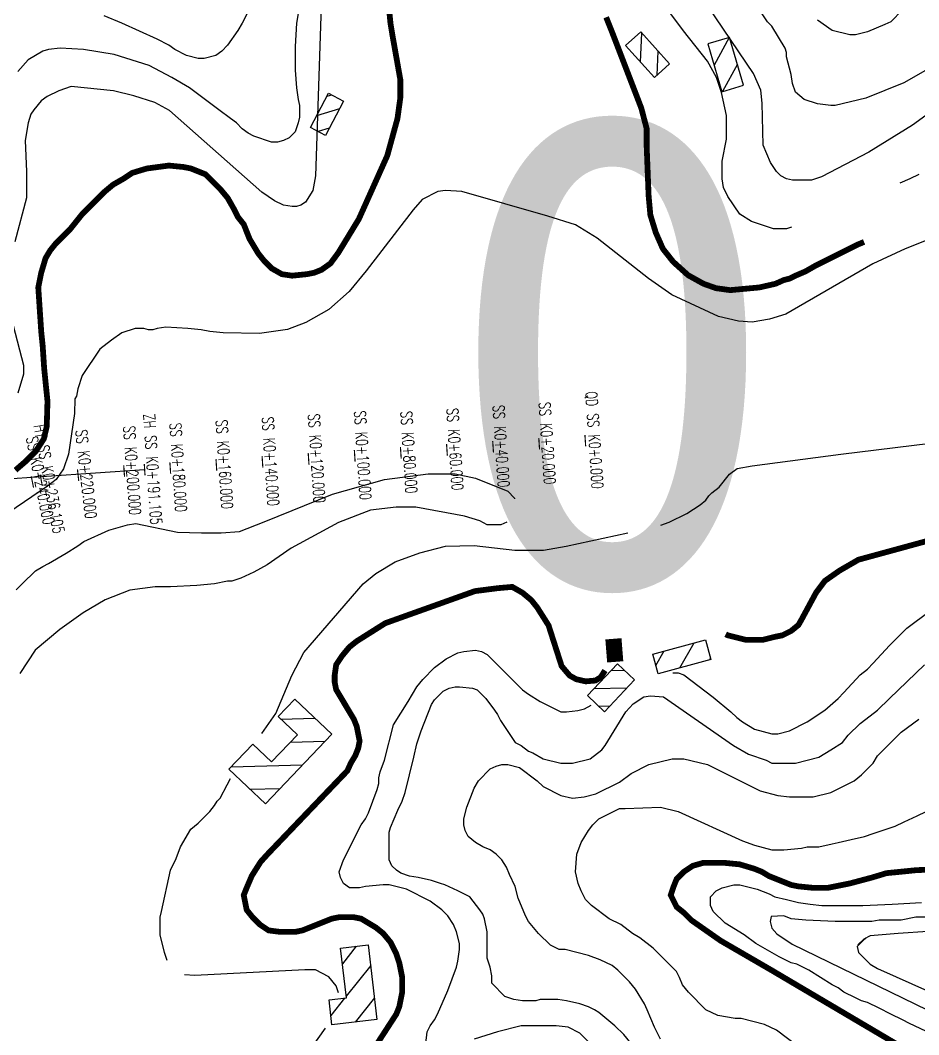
# Model space of a CAD drawing. Extents: x 35515948 to 35520624, y 3302916 to 3308279.
# Drawn here: x 35517663.3 to 35518052.1, y 3305613.4 to 3306052.2 of the extents above; entities that cross this region are included whole.
import ezdxf

# ---------------------------------------------------------------- set-up
doc = ezdxf.new("R2010")
doc.units = 0
doc.header["$LTSCALE"] = 10000
doc.header["$MEASUREMENT"] = 0
doc.layers.get('0').update_dxf_attribs({"linetype": 'CONTINUOUS'})
for name, color, linetype in [('2111', 7, 'CONTINUOUS'), ('2113', 7, 'CONTINUOUS'), ('HY_DX_DGXZ', 3, 'CONTINUOUS')]:
    doc.layers.add(name, color=color, linetype=linetype)
doc.styles.add('HyStandard', font='txt.shx', dxfattribs={"width": 0.7, "bigfont": 'hztxt.shx'})
doc.styles.add('样式 1', font='', dxfattribs={"height": 200})
doc.styles.get('样式 1').set_extended_font_data('SimSun')

# ---------------------------------------------------------------- blocks, each defined once
blk = doc.blocks.new('401')
at = {"const_width": 0.7}
blk.add_lwpolyline([(-0.5, 0), (0.5, 0)], dxfattribs=at)

msp = doc.modelspace()

# ---------------------------------------------------------------- linework, layer by layer
at = {"linetype": 'Continuous', "lineweight": -3, "transparency": 33554687}
msp.add_line((35517554.3, 3305847.12), (35517717.16, 3305857.82), dxfattribs=at)
at = {"linetype": 'Continuous', "ltscale": 0.005, "transparency": 33554687, "const_width": 0.5}
for points in [[(35517868.11, 3305865.24), (35517867.78, 3305870.23)], [(35517888.06, 3305866.55), (35517887.73, 3305871.54)], [(35517908.02, 3305867.86), (35517907.69, 3305872.85)], [(35517908.02, 3305867.86), (35517907.69, 3305872.85)], [(35517808.24, 3305861.3), (35517807.91, 3305866.29)], [(35517828.19, 3305862.62), (35517827.86, 3305867.6)], [(35517848.15, 3305863.93), (35517847.82, 3305868.92)], [(35517748.36, 3305857.37), (35517748.04, 3305862.36)], [(35517768.32, 3305858.68), (35517767.99, 3305863.67)], [(35517788.28, 3305859.99), (35517787.95, 3305864.98)], [(35517688.64, 3305853), (35517688.09, 3305857.97)], [(35517708.46, 3305854.73), (35517708.11, 3305859.72)], [(35517717.33, 3305855.33), (35517717, 3305860.32)], [(35517717.33, 3305855.33), (35517717, 3305860.32)], [(35517728.41, 3305856.06), (35517728.08, 3305861.04)], [(35517669.09, 3305850.01), (35517668.11, 3305854.92)], [(35517672.87, 3305850.73), (35517671.98, 3305855.65)], [(35517672.87, 3305850.73), (35517671.98, 3305855.65)]]:
    msp.add_lwpolyline(points, dxfattribs=at)
at = {"layer": '2113', "linetype": 'Continuous', "ltscale": 0.005}
for p, q in [((35517931.73, 3306034.19), (35517932.35, 3306046.65)), ((35517970.14, 3306044.78), (35517963.57, 3306032.73)), ((35517938.89, 3306028.5), (35517939.41, 3306038.86)), ((35517973.68, 3306033.21), (35517967.23, 3306021.39)), ((35517798.09, 3306019.86), (35517795.94, 3306019.2)), ((35517801.45, 3306013.91), (35517791.53, 3306010.85)), ((35517797.04, 3306005.56), (35517792.23, 3306004.07)), ((35517948.72, 3305772.11), (35517954.94, 3305782.93)), ((35517938.36, 3305773.12), (35517941.98, 3305779.43)), ((35517961.68, 3305775.61), (35517962.08, 3305776.3)), ((35517924.84, 3305770.93), (35517918.87, 3305770.77)), ((35517925.8, 3305763.37), (35517911.49, 3305762.98)), ((35517918.43, 3305755.58), (35517913.62, 3305755.45)), ((35517776.14, 3305749.9), (35517790.88, 3305750.28)), ((35517780.28, 3305740), (35517795.22, 3305740.38)), ((35517754.65, 3305729.35), (35517785.48, 3305730.13)), ((35517762.74, 3305719.56), (35517775.74, 3305719.88)), ((35517808.76, 3305651.65), (35517802.77, 3305644.11)), ((35517814.98, 3305643.4), (35517804.39, 3305630.06)), ((35517803.72, 3305629.22), (35517797.76, 3305621.7)), ((35517816.6, 3305629.35), (35517808.28, 3305618.87))]:
    msp.add_line(p, q, dxfattribs=at)
for points in [[(35517944.33, 3306033.42), (35517937.79, 3306027.5), (35517925.32, 3306041.27), (35517931.86, 3306047.19)], [(35517966.94, 3306021.3), (35517976.37, 3306024.08), (35517970.27, 3306044.82), (35517960.83, 3306042.04)], [(35517796.68, 3306020.61), (35517803.17, 3306017.18), (35517795.38, 3306002.41), (35517788.88, 3306005.84)], [(35517959.92, 3305784.27), (35517962.22, 3305775.75), (35517939.32, 3305769.56), (35517937.02, 3305778.08)], [(35517921.77, 3305773.84), (35517929.12, 3305766.88), (35517916.09, 3305753.11), (35517908.74, 3305760.07)], [(35517769.4, 3305713.22), (35517798.1, 3305743.41), (35517782.13, 3305758.6), (35517774.95, 3305751.04), (35517783.26, 3305743.14), (35517772.11, 3305731.42), (35517763.97, 3305739.15), (35517753.59, 3305728.25)], [(35517817.68, 3305619.95), (35517798.22, 3305617.71), (35517796.98, 3305628.44), (35517804.48, 3305629.3), (35517801.99, 3305650.87), (35517813.96, 3305652.25)]]:
    msp.add_lwpolyline(points, close=True, dxfattribs=at)
at = {"layer": 'HY_DX_DGXZ', "linetype": 'Continuous', "ltscale": 0.005}
for points, elevation in [([(35517768.3, 3306068.73), (35517759.41, 3306050.95), (35517757.5, 3306047.78), (35517753.05, 3306041.43), (35517750.52, 3306038.89), (35517747.98, 3306036.98), (35517742.9, 3306035.71), (35517740.35, 3306035.71), (35517735.27, 3306036.98), (35517730.2, 3306039.52), (35517727.66, 3306041.43), (35517722.58, 3306043.97), (35517707.34, 3306050.95), (35517699.72, 3306054.13)], 415), ([(35518060.14, 3306033.32), (35518045.64, 3306025.13), (35518029.24, 3306018.52), (35518015.95, 3306015.39), (35518014.04, 3306015.39), (35518008.33, 3306016.03), (35518002.61, 3306017.93), (35517998.8, 3306021.11), (35517997.53, 3306024.92), (35517996.9, 3306028.73), (35517994.99, 3306036.35), (35517994.99, 3306038.25), (35517994.35, 3306040.16), (35517988.64, 3306049.68), (35517986.73, 3306051.59), (35517977.84, 3306064.92)], 415), ([(35517997.07, 3305962.75), (35517994.99, 3305962.05), (35517989.27, 3305962.05), (35517979.75, 3305965.23), (35517974.67, 3305968.4), (35517969.59, 3305976.02), (35517967.69, 3305979.83), (35517967.05, 3305983.64), (35517967.05, 3305991.26), (35517968.95, 3306000.79), (35517968.95, 3306010.95), (35517966.85, 3306021.02), (35517964.62, 3306027.48), (35517960.7, 3306034.48), (35517950.31, 3306047.62), (35517943.95, 3306056.1), (35517940.56, 3306061.4), (35517940.4, 3306061.77)], 405), ([(35517793.54, 3306058.33), (35517791.16, 3305984.91), (35517789.88, 3305978.56), (35517786.71, 3305973.48), (35517784.8, 3305972.21), (35517782.9, 3305971.58), (35517780.99, 3305971.58), (35517777.19, 3305972.21), (35517773.38, 3305974.12), (35517767.94, 3305977.88), (35517727.9, 3306013.16), (35517721.6, 3306016.62), (35517712.46, 3306019.46), (35517703.63, 3306021.66), (35517685.35, 3306023.55), (35517680.03, 3306021.74), (35517674.95, 3306019.2), (35517672.41, 3306017.3), (35517669.23, 3306013.49), (35517667.97, 3306011.58), (35517666.7, 3306007.77), (35517665.42, 3306000.15), (35517666.06, 3305986.82), (35517666.06, 3305975.39), (35517660.98, 3305956.34)], 405), ([(35517784.17, 3306058.57), (35517782.9, 3306050.95), (35517782.27, 3306040.79), (35517782.27, 3306030.63), (35517782.9, 3306023.01), (35517783.53, 3306017.93), (35517784.17, 3306015.39), (35517784.17, 3306010.31), (35517783.53, 3306007.77), (35517782.27, 3306003.96), (35517779.73, 3306001.42), (35517777.19, 3306000.15), (35517774.65, 3305999.52), (35517772.1, 3305999.52), (35517764.48, 3306002.06), (35517761.95, 3306003.33), (35517759.41, 3306005.23), (35517756.87, 3306007.77), (35517754.33, 3306009.68), (35517749.24, 3306013.49), (35517736.55, 3306023.01), (35517728.92, 3306027.46), (35517719.08, 3306032.69), (35517703.95, 3306037.41), (35517690.71, 3306039.62), (35517680.66, 3306040.16), (35517675.59, 3306039.52), (35517673.05, 3306038.89), (35517666.7, 3306035.08), (35517662.25, 3306030)], 410), ([(35518045.16, 3306056.67), (35518040.08, 3306051.59), (35518037.53, 3306050.32), (35518029.91, 3306047.14), (35518024.84, 3306045.87), (35518022.3, 3306045.87), (35518014.67, 3306047.78), (35518008.33, 3306052.22)], 420), ([(35518052.14, 3305985.55), (35518048.33, 3305983.64), (35518043.95, 3305981.69)], 405), ([(35518060.34, 3305959), (35518046.24, 3305953.39), (35518032.25, 3305946.92), (35517994.62, 3305925.08), (35517987.62, 3305922.86), (35517980.1, 3305921.69), (35517974.16, 3305922.01), (35517965.47, 3305924.02), (35517945.33, 3305933.46), (35517935.26, 3305940.56), (35517913, 3305957.94), (35517903.57, 3305963.77), (35517891.7, 3305967.48), (35517854.49, 3305978.08), (35517847.39, 3305978.62), (35517844.1, 3305978.08), (35517837.32, 3305974.69), (35517833.4, 3305970.24), (35517813.03, 3305943.83), (35517805.62, 3305934.94), (35517796.93, 3305927.1), (35517786.86, 3305921.48), (35517779.02, 3305918.41), (35517766.93, 3305916.71), (35517751.15, 3305916.97), (35517745.44, 3305917.6), (35517741.62, 3305918.24), (35517735.91, 3305918.87), (35517726.38, 3305919.51), (35517722.58, 3305918.87), (35517720.67, 3305918.24), (35517718.77, 3305918.24), (35517716.86, 3305918.87), (35517713.05, 3305918.87), (35517707.34, 3305916.97), (35517702.89, 3305913.79), (35517697.81, 3305909.98), (35517690.19, 3305898.55), (35517688.28, 3305892.84), (35517687.65, 3305889.66), (35517687.02, 3305888.39), (35517686.78, 3305882.16), (35517684.26, 3305864.53), (35517682.05, 3305858.23), (35517678.9, 3305853.5), (35517675.12, 3305850.67), (35517658.41, 3305839.33)], 395), ([(35517660.34, 3305920.14), (35517664.79, 3305903), (35517664.79, 3305899.19), (35517662.25, 3305890.93)], 405), ([(35517940.54, 3305833.83), (35517944.19, 3305835.05), (35517951.81, 3305838.86), (35517957.52, 3305842.67), (35517960.06, 3305844.58), (35517961.34, 3305846.48), (35517962.6, 3305847.75), (35517965.78, 3305850.29), (35517970.24, 3305855.87), (35517973.63, 3305858.31), (35517980.1, 3305859.47), (35518018.47, 3305864.56), (35518057.22, 3305869.34)], 395), ([(35517661.62, 3305805.84), (35517664.16, 3305808.38), (35517669.87, 3305814.1), (35517673.05, 3305816), (35517675.59, 3305817.27), (35517683.2, 3305821.71), (35517688.28, 3305824.89), (35517690.83, 3305826.79), (35517701.64, 3305831.7), (35517709.69, 3305833.92), (35517713.41, 3305834.6), (35517731.38, 3305830.82), (35517741.78, 3305830.51), (35517750.3, 3305830.51), (35517758.18, 3305831.14), (35517768.89, 3305835.23), (35517798.52, 3305847.2), (35517820.91, 3305853.5), (35517839.82, 3305856.02), (35517851.48, 3305856.02), (35517860.32, 3305854.17), (35517874.31, 3305848.55), (35517877.17, 3305845.48), (35517877.2, 3305845.2)], 390), ([(35517873.88, 3305835.18), (35517871.24, 3305833.92), (35517865.41, 3305833.92), (35517862.27, 3305835.69), (35517855.58, 3305837.75), (35517834.46, 3305841.53), (35517825.95, 3305841.53), (35517814.92, 3305840.27), (35517801.05, 3305834.91), (35517780.56, 3305823.89), (35517770.2, 3305816.63), (35517764.48, 3305813.46), (35517758.77, 3305810.92), (35517754.96, 3305809.65), (35517753.05, 3305809.65), (35517747.34, 3305808.38), (35517739.72, 3305807.75), (35517728.29, 3305807.11), (35517721.77, 3305807.2), (35517710.74, 3305805.63), (35517700.02, 3305801.53), (35517690.56, 3305795.86), (35517680.47, 3305788.62), (35517669.76, 3305779.8), (35517663.14, 3305769.72)], 390), ([(35517767.84, 3305743.7), (35517773.93, 3305752.31), (35517780.92, 3305768.84), (35517786.01, 3305778.7), (35517811.77, 3305808.38), (35517817.18, 3305812.94), (35517825.55, 3305817.92), (35517836.26, 3305821.84), (35517847.39, 3305824.7), (35517859.79, 3305825.02), (35517877.38, 3305823.01), (35517889.79, 3305823.01), (35517899.54, 3305824.7), (35517926.19, 3305830.56)], 395), ([(35517945.66, 3305770.01), (35517948.09, 3305770.01), (35517950.54, 3305769.01), (35517963.24, 3305759.48), (35517970.86, 3305753.13), (35517973.4, 3305750.6), (35517975.94, 3305748.69), (35517981.02, 3305745.52), (35517988.64, 3305743.61), (35517991.18, 3305743.61), (35517996.26, 3305744.88), (35518003.88, 3305748.69), (35518011.5, 3305753.77), (35518017.22, 3305758.85), (35518019.76, 3305761.39), (35518026.74, 3305769.01), (35518029.91, 3305771.55), (35518032.45, 3305774.09), (35518039.44, 3305781.71), (35518047.06, 3305789.33), (35518057.22, 3305796.95)], 405), ([(35517838.78, 3305609.62), (35517839.41, 3305614.71), (35517840.69, 3305617.25), (35517842.59, 3305619.79), (35517843.86, 3305622.33), (35517848.3, 3305632.48), (35517852.12, 3305642.65), (35517852.75, 3305645.19), (35517853.38, 3305650.27), (35517853.38, 3305652.81), (35517852.12, 3305657.88), (35517850.84, 3305661.06), (35517848.3, 3305664.87), (35517845.77, 3305667.41), (35517840.69, 3305671.22), (35517830.52, 3305676.3), (35517822.91, 3305678.21), (35517820.37, 3305678.21), (35517812.74, 3305677.57), (35517810.2, 3305676.94), (35517805.76, 3305676.94), (35517803.22, 3305678.84), (35517801.95, 3305681.38), (35517801.31, 3305683.92), (35517803.22, 3305689), (35517810.84, 3305704.24), (35517812.74, 3305706.78), (35517814.02, 3305709.32), (35517817.83, 3305719.48), (35517818.46, 3305722.02), (35517818.46, 3305724.56), (35517819.09, 3305727.1), (35517821, 3305732.18), (35517824.81, 3305747.42), (35517831.16, 3305757.58), (35517834.97, 3305763.93), (35517837.51, 3305767.1), (35517842.59, 3305772.19), (35517847.67, 3305776), (35517852.75, 3305778.54), (35517855.29, 3305779.17), (35517860.37, 3305779.81), (35517862.91, 3305779.17), (35517865.45, 3305777.9), (35517880.69, 3305762.66), (35517883.23, 3305760.75), (35517888.31, 3305757.58), (35517897.2, 3305753.13), (35517899.74, 3305753.13), (35517904.63, 3305753.68), (35517907.49, 3305754.32), (35517910.4, 3305755.94)], 405), ([(35517927.68, 3305609.62), (35517924.51, 3305613.44), (35517920.7, 3305617.25), (35517913.71, 3305622.96), (35517911.8, 3305624.23), (35517909.27, 3305625.5), (35517905.45, 3305626.77), (35517899.74, 3305628.04), (35517895.93, 3305628.67), (35517888.31, 3305628.67), (35517886.41, 3305628.04), (35517880.69, 3305628.04), (35517876.88, 3305628.67), (35517873.07, 3305629.94), (35517867.35, 3305635.66), (35517867.35, 3305638.83), (35517866.72, 3305642.65), (35517865.45, 3305646.46), (35517865.45, 3305657.88), (35517864.18, 3305663.6), (35517863.55, 3305665.5), (35517862.27, 3305667.41), (35517857.83, 3305673.12), (35517852.75, 3305675.67), (35517847.03, 3305678.21), (35517845.13, 3305678.84), (35517841.32, 3305680.11), (35517835.6, 3305681.38), (35517831.8, 3305682.02), (35517827.98, 3305683.29), (35517826.08, 3305684.56), (35517824.17, 3305686.46), (35517822.91, 3305689), (35517822.91, 3305701.06), (35517823.54, 3305702.97), (35517826.72, 3305710.59), (35517828.62, 3305714.4), (35517829.89, 3305718.21), (35517831.8, 3305725.83), (35517833.7, 3305733.45), (35517834.97, 3305739.17), (35517836.88, 3305744.88), (35517841.32, 3305756.31), (35517842.59, 3305758.21), (35517846.4, 3305762.02), (35517848.94, 3305763.29), (35517851.48, 3305763.93), (35517853.38, 3305763.93), (35517859.1, 3305763.29), (35517861.01, 3305762.66), (35517864.81, 3305758.85), (35517868.62, 3305753.77), (35517869.9, 3305751.87), (35517871.16, 3305749.33), (35517877.52, 3305739.8), (35517880.03, 3305738.52), (35517883.23, 3305735.99), (35517885.13, 3305735.35), (35517889.58, 3305732.81), (35517897.2, 3305730.91), (35517902.28, 3305730.91), (35517909.9, 3305732.81), (35517914.98, 3305736.62), (35517916.52, 3305738.52), (35517925.35, 3305753.01), (35517928.5, 3305756.47), (35517933.23, 3305759.62), (35517936.07, 3305759.94), (35517941.74, 3305759.62), (35517972, 3305738.52), (35517978.48, 3305734.72), (35517986.1, 3305732.18), (35517988.64, 3305730.91), (35517998.8, 3305730.91), (35518008.96, 3305733.45), (35518014.04, 3305736.62), (35518019.12, 3305739.8), (35518021.66, 3305742.98), (35518026.74, 3305748.06), (35518029.28, 3305749.96), (35518034.36, 3305753.77), (35518039.44, 3305758.85), (35518054.68, 3305773.46)], 410), ([(35517940.38, 3305611.53), (35517937.84, 3305616.61), (35517934.66, 3305624.23), (35517933.4, 3305626.77), (35517929.59, 3305633.12), (35517927.05, 3305636.29), (35517921.97, 3305641.38), (35517919.42, 3305643.28), (35517914.34, 3305645.82), (35517909.27, 3305647.73), (35517899.1, 3305650.27), (35517896.56, 3305650.27), (35517892.76, 3305652.17), (35517887.67, 3305657.25), (35517883.23, 3305662.33), (35517881.96, 3305664.87), (35517878.78, 3305672.49), (35517877.52, 3305677.57), (35517874.98, 3305682.65), (35517873.7, 3305685.83), (35517871.8, 3305689), (35517869.26, 3305691.54), (35517866.72, 3305693.44), (35517863.55, 3305694.71), (35517860.37, 3305696.62), (35517857.2, 3305699.16), (35517855.92, 3305701.7), (35517855.29, 3305704.24), (35517855.29, 3305706.78), (35517856.56, 3305711.86), (35517859.73, 3305720.12), (35517861.64, 3305723.29), (35517866.72, 3305728.37), (35517869.26, 3305729.64), (35517871.8, 3305730.27), (35517874.34, 3305730.27), (35517879.42, 3305729), (35517887.04, 3305723.29), (35517889.58, 3305720.75), (35517897.2, 3305716.94), (35517902.28, 3305715.67), (35517907.36, 3305716.31), (35517912.44, 3305717.58), (35517922.6, 3305722.65), (35517927.68, 3305726.46), (35517935.3, 3305730.27), (35517945.46, 3305732.81), (35517950.54, 3305732.81), (35517960.7, 3305730.27), (35517983.56, 3305718.85), (35517991.18, 3305716.94), (35517996.26, 3305716.31), (35518006.42, 3305716.31), (35518014.04, 3305718.21), (35518024.2, 3305723.29), (35518027.38, 3305725.83), (35518032.45, 3305730.91), (35518034.36, 3305734.08), (35518036.9, 3305736.62), (35518041.98, 3305741.71), (35518044.52, 3305744.25), (35518052.14, 3305749.96)], 415), ([(35517726.87, 3305645.46), (35517725.75, 3305649), (35517723.84, 3305656.62), (35517723.84, 3305664.23), (35517724.48, 3305666.77), (35517728.29, 3305684.56), (35517730.83, 3305689.63), (35517732.73, 3305694.71), (35517737.18, 3305702.33), (35517740.35, 3305704.88), (35517745.44, 3305709.96), (35517747.34, 3305712.5), (35517748.61, 3305714.4), (35517749.88, 3305715.67), (35517752.94, 3305721.46), (35517754.27, 3305724.2)], 395), ([(35518000.7, 3305607.72), (35517990.55, 3305615.34), (35517985.47, 3305617.88), (35517975.3, 3305620.42), (35517972.77, 3305620.42), (35517965.15, 3305621.69), (35517960.06, 3305624.23), (35517952.45, 3305631.85), (35517949.91, 3305635.02), (35517948.63, 3305638.2), (35517947.37, 3305640.74), (35517937.2, 3305650.9), (35517931.49, 3305655.35), (35517928.31, 3305657.25), (35517923.23, 3305661.06), (35517918.16, 3305663.6), (35517910.53, 3305669.31), (35517907.99, 3305671.85), (35517906.09, 3305675.67), (35517904.82, 3305678.84), (35517903.55, 3305683.92), (35517904.19, 3305691.54), (35517906.09, 3305696.62), (35517909.27, 3305701.7), (35517911.17, 3305704.24), (35517913.71, 3305706.78), (35517922.6, 3305711.23), (35517925.14, 3305711.23), (35517940.38, 3305711.86), (35517948, 3305709.96), (35517975.94, 3305697.25), (35517981.02, 3305695.35), (35517988.64, 3305693.44), (35517993.72, 3305693.44), (35518001.34, 3305694.08), (35518003.88, 3305694.71), (35518007.05, 3305694.71), (35518008.96, 3305694.71), (35518014.67, 3305695.98), (35518017.22, 3305696.62), (35518022.93, 3305697.89), (35518028.65, 3305699.16), (35518032.45, 3305700.43), (35518041.98, 3305703.6), (35518045.79, 3305705.51), (35518051.51, 3305708.05), (35518055.31, 3305709.96)], 420), ([(35517800.99, 3305631.51), (35517800.01, 3305634.54), (35517796.93, 3305638.46), (35517791.1, 3305641.54), (35517786.54, 3305641.54), (35517738.82, 3305639.08), (35517734.45, 3305639.28)], 395), ([(35517796.65, 3305581.22), (35517793.86, 3305584.29), (35517790.47, 3305588.54), (35517787.71, 3305592.77), (35517785.7, 3305596.7), (35517785.7, 3305599.77), (35517787.39, 3305604.86), (35517795.45, 3305616.3)], 395), ([(35517910.53, 3305608.99), (35517905.45, 3305614.07), (35517900.38, 3305616.61), (35517895.3, 3305617.25), (35517880.05, 3305617.25), (35517869.9, 3305614.71), (35517859.73, 3305611.53)], 405)]:
    msp.add_lwpolyline(points, dxfattribs=dict(at, elevation=elevation))
at = {"layer": 'HY_DX_DGXZ', "linetype": 'Continuous', "ltscale": 0.005, "const_width": 2.5}
for points, elevation in [([(35517661.25, 3305857.6), (35517665.66, 3305861.38), (35517670.07, 3305865.78), (35517673.54, 3305871.14), (35517674.8, 3305876.49), (35517675.12, 3305887.52), (35517674.31, 3305895.38), (35517673.68, 3305901.73), (35517673.05, 3305911.25), (35517672.41, 3305917.6), (35517671.77, 3305927.13), (35517671.14, 3305936.65), (35517672.41, 3305943), (35517674.31, 3305949.35), (35517676.22, 3305952.53), (35517678.76, 3305955.7), (35517685.11, 3305962.05), (35517690.19, 3305968.4), (35517699.72, 3305977.93), (35517703.52, 3305981.1), (35517707.97, 3305983.64), (35517711.78, 3305986.18), (35517718.13, 3305988.09), (35517727.66, 3305989.36), (35517734.01, 3305988.72), (35517737.18, 3305988.09), (35517743.53, 3305985.55), (35517749.88, 3305979.2), (35517753.05, 3305975.39), (35517755.59, 3305970.94), (35517757.5, 3305967.13), (35517760.04, 3305963.96), (35517762.58, 3305957.61), (35517766.39, 3305951.26), (35517768.93, 3305948.08), (35517772.1, 3305944.91), (35517776.55, 3305942.37), (35517780.99, 3305941.73), (35517787.34, 3305942.37), (35517790.52, 3305943), (35517793.7, 3305944.27), (35517797.57, 3305947.02), (35517801.04, 3305951.74), (35517809.86, 3305966.23), (35517822.16, 3305993.63), (35517826.57, 3306009.69), (35517827.83, 3306018.83), (35517827.83, 3306026.39), (35517824.36, 3306045.92), (35517823.54, 3306050.95), (35517822.91, 3306057.3)], 400), ([(35518062.91, 3305828.93), (35518026.03, 3305818.86), (35518017.84, 3305814.13), (35518011.53, 3305809.72), (35518007.75, 3305804.68), (35518001.45, 3305793.03), (35518000.07, 3305790.6), (35517996.9, 3305788.06), (35517993.09, 3305786.15), (35517989.91, 3305785.52), (35517984.83, 3305784.25), (35517977.21, 3305784.25), (35517969.59, 3305786.15), (35517968.6, 3305786.62)], 400), ([(35517916.39, 3305770.95), (35517914.48, 3305767.99), (35517912.26, 3305766.62), (35517908.01, 3305766.24), (35517903.92, 3305767.18), (35517901.08, 3305768.76), (35517897.61, 3305772.85), (35517891.94, 3305790.49), (35517887.04, 3305798.22), (35517884.5, 3305801.4), (35517880.69, 3305804.57), (35517876.24, 3305807.11), (35517869.87, 3305806.55), (35517860.1, 3305805.29), (35517821.33, 3305791.43), (35517808.94, 3305783.62), (35517805.76, 3305781.08), (35517802.59, 3305777.27), (35517800.05, 3305773.46), (35517799.41, 3305769.01), (35517799.41, 3305765.83), (35517800.05, 3305762.66), (35517807.66, 3305749.96), (35517808.94, 3305746.79), (35517810.2, 3305740.44), (35517809.57, 3305737.26), (35517808.3, 3305734.08), (35517806.4, 3305730.91), (35517804.87, 3305727.56), (35517770.51, 3305691.65), (35517767.36, 3305688.19), (35517763.57, 3305682.2), (35517761.31, 3305676.94), (35517760.04, 3305673.76), (35517761.31, 3305667.41), (35517763.85, 3305664.23), (35517767.02, 3305661.06), (35517770.84, 3305658.52), (35517775.91, 3305657.88), (35517782.27, 3305657.88), (35517785.44, 3305658.52), (35517798.14, 3305663.6), (35517801.31, 3305664.23), (35517807.66, 3305664.23), (35517810.84, 3305663.6), (35517817.19, 3305659.79), (35517820.37, 3305657.25), (35517823.54, 3305653.44), (35517826.08, 3305648.36), (35517827.35, 3305644.55), (35517828.62, 3305638.2), (35517828.62, 3305631.85), (35517827.35, 3305625.5), (35517826.08, 3305622.33), (35517817.83, 3305609.62)], 400), ([(35518042.44, 3305609.44), (35517988.54, 3305641.25), (35517966.41, 3305654.08), (35517960.06, 3305658.52), (35517953.72, 3305662.96), (35517950.54, 3305666.14), (35517947.37, 3305668.68), (35517944.83, 3305673.76), (35517946.09, 3305677.57), (35517947.37, 3305680.75), (35517950.54, 3305683.92), (35517954.35, 3305686.46), (35517958.8, 3305687.73), (35517968.32, 3305687.73), (35517974.67, 3305687.1), (35517981.02, 3305685.19), (35517984.2, 3305683.92), (35517987.37, 3305682.02), (35517990.55, 3305680.75), (35517996.9, 3305678.21), (35518000.07, 3305677.57), (35518006.42, 3305676.94), (35518012.77, 3305676.94), (35518015.95, 3305677.57), (35518022.3, 3305678.84), (35518031.82, 3305681.38), (35518038.17, 3305683.29), (35518044.52, 3305683.92), (35518050.87, 3305684.56), (35518063.57, 3305685.19)], 425)]:
    msp.add_lwpolyline(points, dxfattribs=dict(at, elevation=elevation))
at = {"layer": 'HY_DX_DGXZ', "linetype": 'Continuous', "ltscale": 0.005, "const_width": 2.5, "elevation": 400, "flags": 128}
msp.add_lwpolyline([(35518028.48, 3305956.32), (35518025.47, 3305955.07), (35518007.69, 3305946.18), (35518003.24, 3305943.64), (35517998.8, 3305941.73), (35517996.26, 3305940.46), (35517993.72, 3305939.83), (35517990.17, 3305938.23), (35517983.17, 3305936.64), (35517970.56, 3305935.47), (35517964.41, 3305936.32), (35517959.01, 3305938.23), (35517952.33, 3305941.94), (35517945.86, 3305947.77), (35517941.41, 3305953.39), (35517938.34, 3305960.38), (35517936, 3305968.02), (35517935.26, 3305976.18), (35517934.41, 3305997.69), (35517934.41, 3306005.33), (35517932.08, 3306014.23), (35517919.42, 3306047.14), (35517916.88, 3306053.49)], dxfattribs=at)
at = {"layer": 'HY_DX_DGXZ', "linetype": 'Continuous', "ltscale": 0.005, "flags": 128}
for points, elevation in [([(35518079.44, 3305603.52), (35518048.08, 3305618.32), (35518045.16, 3305619.79), (35518040.08, 3305622.33), (35518034.99, 3305624.87), (35518029.91, 3305627.4), (35518027.38, 3305628.04), (35518024.84, 3305629.31), (35518019.76, 3305631.85), (35518017.22, 3305633.75), (35518014.67, 3305635.02), (35518004.52, 3305641.38), (35517999.44, 3305643.92), (35517996.9, 3305644.55), (35517991.81, 3305647.09), (35517981.66, 3305652.81), (35517976.58, 3305656.62), (35517968.32, 3305661.69), (35517963.24, 3305666.77), (35517961.97, 3305669.31), (35517961.97, 3305673.12), (35517964.51, 3305675.67), (35517967.05, 3305676.94), (35517972.13, 3305678.21), (35517974.67, 3305678.21), (35517982.29, 3305676.3), (35517987.37, 3305674.4), (35517989.91, 3305673.12), (35517994.99, 3305671.85), (35518000.07, 3305670.58), (35518005.15, 3305669.95), (35518010.23, 3305669.31), (35518020.39, 3305669.31), (35518025.47, 3305669.31), (35518028.01, 3305669.31), (35518040.71, 3305669.95), (35518053.41, 3305670.58)], 430), ([(35518057.22, 3305664.23), (35518050.87, 3305664.23), (35518044.52, 3305662.96), (35518034.99, 3305662.96), (35518031.82, 3305662.33), (35518015.95, 3305662.33), (35518003.24, 3305662.96), (35517996.9, 3305663.6), (35517993.72, 3305664.87), (35517988.22, 3305664.56), (35517987.91, 3305662.35), (35517988.54, 3305659.52), (35517990.74, 3305657), (35517997.36, 3305652.59), (35518077.11, 3305613.85)], 435), ([(35518056.1, 3305658.07), (35518043.17, 3305657.22), (35518031.09, 3305656.16), (35518028.33, 3305654.79), (35518025.78, 3305652.24), (35518029.28, 3305655.35), (35518025.47, 3305651.54), (35518026.1, 3305649), (35518031.19, 3305643.92), (35518034.36, 3305642.01), (35518057.22, 3305631.85)], 440)]:
    msp.add_lwpolyline(points, dxfattribs=dict(at, elevation=elevation))
at = {"layer": 'HY_DX_DGXZ', "linetype": 'Continuous', "ltscale": 0.005}
msp.add_polyline3d([(35518069.91, 3306021.67, 410), (35518049.42, 3306006.86, 410), (35518030.5, 3305995.21, 410), (35518010.01, 3305984.5, 410), (35518005.78, 3305983.01, 410), (35518003.24, 3305983.01, 410), (35517999.44, 3305983.01, 410), (35517997.53, 3305983.01, 410), (35517994.99, 3305983.64, 410), (35517992.45, 3305984.91, 410), (35517990.55, 3305986.82, 410), (35517988.01, 3305990.63, 410), (35517984.83, 3305998.25, 410), (35517984.4, 3306016.31, 410), (35517983.77, 3306021.98, 410), (35517980.62, 3306029.22, 410), (35517961.08, 3306058.2, 410)], dxfattribs=at)

# ---------------------------------------------------------------- block references
at = {"layer": '2111', "linetype": 'Continuous', "ltscale": 0.005, "xscale": 10, "yscale": 10, "zscale": 10, "rotation": 274.4854954352468}
msp.add_blockref('401', (35517920.41, 3305779.67), dxfattribs=at)

# ---------------------------------------------------------------- texts
at = {"linetype": 'Continuous', "ltscale": 0.005, "insert": (35517851.48, 3306007.66, 440), "char_height": 200, "width": 42.669, "attachment_point": 1, "style": '样式 1'}
msp.add_mtext('{\\C1;O}', dxfattribs=at)
at = {"linetype": 'Continuous', "ltscale": 0.005, "transparency": 33554687, "char_height": 5, "attachment_point": 8, "style": 'HyStandard'}
for s, insert, rotation in [('{\\W0.7;QD SS K0+0.000}', (35517908.85, 3305870.42), 273.7613), ('{\\W0.7;QD SS K0+0.000}', (35517908.85, 3305870.42), 273.7613), ('{\\W0.7;SS K0+60.000}', (35517848.98, 3305866.49), 273.7613), ('{\\W0.7;SS K0+40.000}', (35517868.94, 3305867.8), 273.7613), ('{\\W0.7;SS K0+20.000}', (35517888.9, 3305869.11), 273.7613), ('{\\W0.7;ZH SS K0+191.105}', (35517718.16, 3305857.89), 273.7613), ('{\\W0.7;ZH SS K0+191.105}', (35517718.16, 3305857.89), 273.7613), ('{\\W0.7;SS K0+160.000}', (35517749.2, 3305859.93), 273.7613), ('{\\W0.7;SS K0+140.000}', (35517769.16, 3305861.24), 273.7613), ('{\\W0.7;SS K0+120.000}', (35517789.11, 3305862.55), 273.7613), ('{\\W0.7;SS K0+100.000}', (35517809.07, 3305863.86), 273.7613), ('{\\W0.7;SS K0+80.000}', (35517829.03, 3305865.18), 273.7613), ('{\\W0.7;HY SS K0+236.105}', (35517673.41, 3305853.37), 280.2069), ('{\\W0.7;HY SS K0+236.105}', (35517673.41, 3305853.37), 280.2069), ('{\\W0.7;SS K0+220.000}', (35517689.36, 3305855.59), 276.4189), ('{\\W0.7;SS K0+200.000}', (35517709.29, 3305857.3), 274.0131), ('{\\W0.7;SS K0+180.000}', (35517729.24, 3305858.62), 273.7613), ('{\\W0.7;SS K0+240.000}', (35517669.58, 3305852.66), 281.3228)]:
    msp.add_mtext(s, dxfattribs=dict(at, insert=insert, rotation=rotation))

doc.saveas('drawing.dxf')
